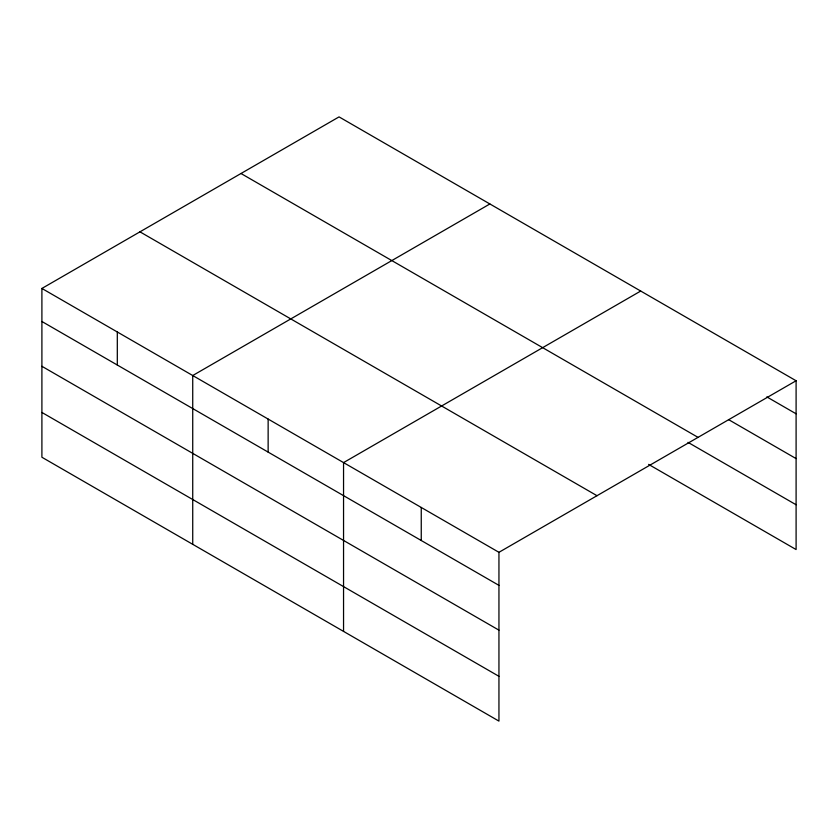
<?xml version="1.0" encoding="UTF-8"?>
<svg xmlns="http://www.w3.org/2000/svg" width="838" height="838" viewBox="0 0 838 838"><rect width="100%" height="100%" fill="white"/><g stroke="black" fill="none" stroke-linecap="round" stroke-linejoin="round"><path stroke-width="1.26" d="M41.9 288.45L498.945 552.315L498.945 721.109L41.9 457.244L41.9 288.45L339.055 116.891L796.1 380.756L796.1 549.55L648.591 464.388M489.874 203.969L192.73 375.529L192.73 544.323M640.703 291.048L343.549 462.607L343.549 631.402M498.945 552.315L796.1 380.756M766.822 396.898L796.1 413.804M728.536 419.597L796.1 458.606M240.988 173.497L698.044 437.373M687.998 442.349L796.1 504.759M139.956 231.833L597.012 495.708M41.9 321.488L498.945 585.364M41.9 366.29L498.945 630.155M41.9 412.443L498.945 676.318M421.252 507.461L421.252 540.5M268.139 419.063L268.139 452.101M117.31 331.984L117.31 365.022"/></g></svg>
